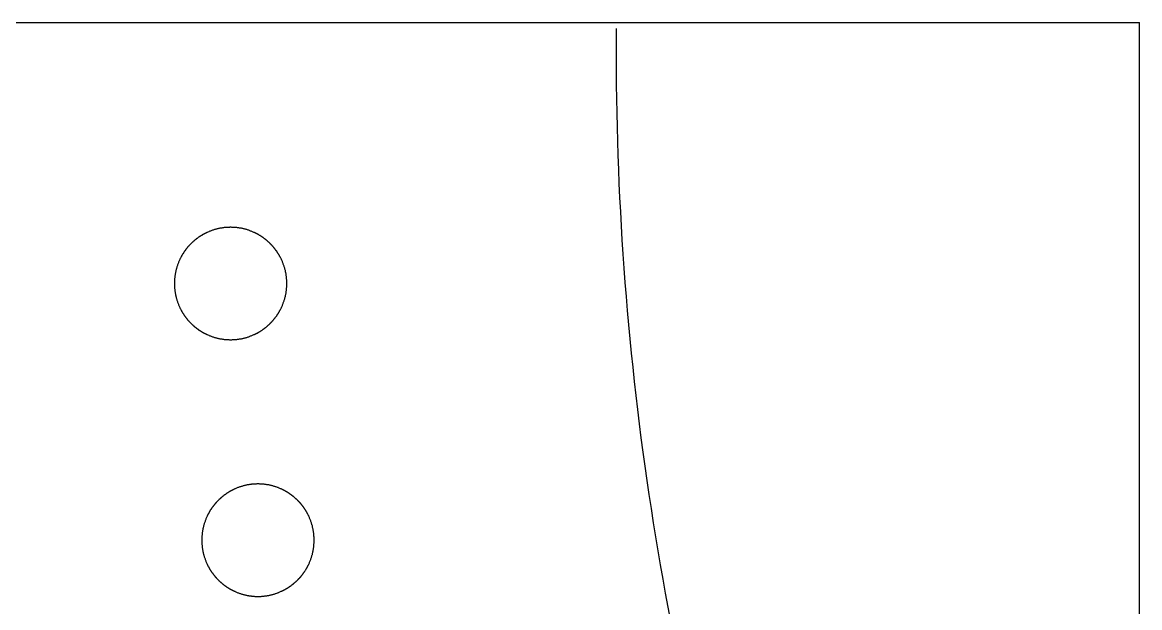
# Model space of a CAD drawing. Extents: x -111 to 2985, y -118 to 122.
# Drawn here: x -42.84 to -31.26, y -48.38 to -42.31 of the extents above; entities that cross this region are included whole.
import ezdxf

# ---------------------------------------------------------------- set-up
doc = ezdxf.new("R2010")
doc.units = 0
doc.layers.add('LAYER_03', color=5, linetype='CONTINUOUS')

msp = doc.modelspace()

# ---------------------------------------------------------------- linework, layer by layer
at = {"layer": 'LAYER_03'}
for points in [[(-110.839, -73.699), (-31.256, -73.699), (-31.256, -42.31)], [(-110.839, -42.31), (-31.256, -42.31)], [(-36.682, -42.375), (-36.683, -42.52), (-36.683, -42.666), (-36.683, -42.812), (-36.682, -42.957), (-36.68, -43.103), (-36.677, -43.249), (-36.674, -43.395), (-36.67, -43.541), (-36.665, -43.687), (-36.66, -43.833), (-36.654, -43.979), (-36.647, -44.126), (-36.64, -44.272), (-36.631, -44.418), (-36.623, -44.565), (-36.613, -44.711), (-36.603, -44.858), (-36.592, -45.004), (-36.58, -45.151), (-36.568, -45.297), (-36.555, -45.444), (-36.541, -45.591), (-36.527, -45.737), (-36.512, -45.884), (-36.496, -46.03), (-36.479, -46.177), (-36.462, -46.323), (-36.444, -46.47), (-36.426, -46.616), (-36.406, -46.763), (-36.386, -46.909), (-36.366, -47.056), (-36.344, -47.202), (-36.322, -47.348), (-36.299, -47.495), (-36.276, -47.641), (-36.251, -47.787), (-36.226, -47.933), (-36.201, -48.079), (-36.174, -48.225), (-36.147, -48.371), (-36.119, -48.516)]]:
    msp.add_lwpolyline(points, dxfattribs=at)
for points in [[(-40.098, -45.016), (-40.098, -45.01), (-40.098, -45.003), (-40.098, -44.997), (-40.098, -44.99), (-40.099, -44.984), (-40.099, -44.977), (-40.1, -44.97), (-40.1, -44.964), (-40.101, -44.957), (-40.102, -44.95), (-40.102, -44.944), (-40.103, -44.937), (-40.104, -44.93), (-40.105, -44.924), (-40.106, -44.917), (-40.108, -44.91), (-40.109, -44.903), (-40.11, -44.897), (-40.112, -44.89), (-40.113, -44.883), (-40.115, -44.876), (-40.117, -44.869), (-40.118, -44.863), (-40.12, -44.856), (-40.122, -44.849), (-40.124, -44.842), (-40.127, -44.835), (-40.129, -44.829), (-40.131, -44.822), (-40.134, -44.815), (-40.136, -44.808), (-40.139, -44.802), (-40.141, -44.795), (-40.144, -44.788), (-40.147, -44.782), (-40.15, -44.775), (-40.153, -44.768), (-40.155, -44.765), (-40.156, -44.762), (-40.158, -44.758), (-40.16, -44.755), (-40.161, -44.752), (-40.163, -44.748), (-40.165, -44.745), (-40.166, -44.742), (-40.168, -44.739), (-40.17, -44.735), (-40.172, -44.732), (-40.174, -44.729), (-40.175, -44.726), (-40.177, -44.723), (-40.179, -44.719), (-40.181, -44.716), (-40.183, -44.713), (-40.185, -44.71), (-40.187, -44.707), (-40.189, -44.704), (-40.191, -44.7), (-40.193, -44.697), (-40.195, -44.694), (-40.197, -44.691), (-40.199, -44.688), (-40.201, -44.685), (-40.203, -44.682), (-40.205, -44.679), (-40.208, -44.676), (-40.21, -44.673), (-40.212, -44.67), (-40.214, -44.667), (-40.217, -44.664), (-40.219, -44.661), (-40.221, -44.658), (-40.223, -44.655), (-40.226, -44.652), (-40.228, -44.649), (-40.231, -44.646), (-40.233, -44.643), (-40.235, -44.64), (-40.238, -44.637), (-40.24, -44.634), (-40.243, -44.632), (-40.245, -44.629), (-40.248, -44.626), (-40.25, -44.623), (-40.253, -44.62), (-40.255, -44.618), (-40.258, -44.615), (-40.261, -44.612), (-40.263, -44.609), (-40.266, -44.607), (-40.269, -44.604), (-40.271, -44.601), (-40.274, -44.599), (-40.277, -44.596), (-40.279, -44.594), (-40.282, -44.591), (-40.285, -44.588), (-40.288, -44.586), (-40.29, -44.583), (-40.293, -44.581), (-40.296, -44.578), (-40.299, -44.576), (-40.302, -44.573), (-40.305, -44.571), (-40.307, -44.569), (-40.31, -44.566), (-40.313, -44.564), (-40.316, -44.561), (-40.319, -44.559), (-40.322, -44.557), (-40.325, -44.554), (-40.328, -44.552), (-40.331, -44.55), (-40.334, -44.548), (-40.337, -44.545), (-40.34, -44.543), (-40.343, -44.541), (-40.346, -44.539), (-40.349, -44.537), (-40.352, -44.535), (-40.355, -44.533), (-40.359, -44.53), (-40.362, -44.528), (-40.365, -44.526), (-40.368, -44.524), (-40.371, -44.522), (-40.374, -44.52), (-40.377, -44.518), (-40.381, -44.517), (-40.384, -44.515), (-40.387, -44.513), (-40.39, -44.511), (-40.393, -44.509), (-40.397, -44.507), (-40.4, -44.505), (-40.403, -44.504), (-40.406, -44.502), (-40.41, -44.5), (-40.413, -44.499), (-40.416, -44.497), (-40.419, -44.495), (-40.423, -44.494), (-40.426, -44.492), (-40.429, -44.49), (-40.433, -44.489), (-40.439, -44.486), (-40.446, -44.483), (-40.453, -44.48), (-40.459, -44.477), (-40.466, -44.474), (-40.473, -44.472), (-40.48, -44.469), (-40.486, -44.467), (-40.493, -44.464), (-40.5, -44.462), (-40.507, -44.46), (-40.513, -44.458), (-40.52, -44.456), (-40.527, -44.454), (-40.534, -44.452), (-40.541, -44.45), (-40.547, -44.449), (-40.554, -44.447), (-40.561, -44.446), (-40.568, -44.444), (-40.575, -44.443), (-40.581, -44.442), (-40.588, -44.441), (-40.595, -44.44), (-40.601, -44.439), (-40.608, -44.438), (-40.615, -44.437), (-40.622, -44.436), (-40.628, -44.436), (-40.635, -44.435), (-40.641, -44.435), (-40.648, -44.434), (-40.655, -44.434), (-40.661, -44.434), (-40.668, -44.434), (-40.674, -44.433), (-40.681, -44.433), (-40.687, -44.433), (-40.693, -44.434), (-40.7, -44.434), (-40.707, -44.434), (-40.713, -44.434), (-40.72, -44.435), (-40.726, -44.435), (-40.733, -44.436), (-40.74, -44.436), (-40.746, -44.437), (-40.753, -44.438), (-40.76, -44.439), (-40.766, -44.44), (-40.773, -44.441), (-40.78, -44.442), (-40.787, -44.443), (-40.793, -44.444), (-40.8, -44.446), (-40.807, -44.447), (-40.814, -44.449), (-40.82, -44.45), (-40.827, -44.452), (-40.834, -44.454), (-40.841, -44.456), (-40.848, -44.458), (-40.854, -44.46), (-40.861, -44.462), (-40.868, -44.464), (-40.875, -44.467), (-40.882, -44.469), (-40.888, -44.472), (-40.895, -44.474), (-40.902, -44.477), (-40.908, -44.48), (-40.915, -44.483), (-40.922, -44.486), (-40.928, -44.489), (-40.932, -44.49), (-40.935, -44.492), (-40.938, -44.494), (-40.942, -44.495), (-40.945, -44.497), (-40.948, -44.499), (-40.951, -44.5), (-40.955, -44.502), (-40.958, -44.504), (-40.961, -44.505), (-40.964, -44.507), (-40.968, -44.509), (-40.971, -44.511), (-40.974, -44.513), (-40.977, -44.515), (-40.98, -44.517), (-40.984, -44.518), (-40.987, -44.52), (-40.99, -44.522), (-40.993, -44.524), (-40.996, -44.526), (-40.999, -44.528), (-41.003, -44.53), (-41.006, -44.533), (-41.009, -44.535), (-41.012, -44.537), (-41.015, -44.539), (-41.018, -44.541), (-41.021, -44.543), (-41.024, -44.545), (-41.027, -44.548), (-41.03, -44.55), (-41.033, -44.552), (-41.036, -44.554), (-41.039, -44.557), (-41.042, -44.559), (-41.045, -44.561), (-41.048, -44.564), (-41.051, -44.566), (-41.054, -44.569), (-41.057, -44.571), (-41.059, -44.573), (-41.062, -44.576), (-41.065, -44.578), (-41.068, -44.581), (-41.071, -44.583), (-41.073, -44.586), (-41.076, -44.588), (-41.079, -44.591), (-41.082, -44.594), (-41.084, -44.596), (-41.087, -44.599), (-41.09, -44.601), (-41.093, -44.604), (-41.095, -44.607), (-41.098, -44.609), (-41.1, -44.612), (-41.103, -44.615), (-41.106, -44.618), (-41.108, -44.62), (-41.111, -44.623), (-41.113, -44.626), (-41.116, -44.629), (-41.118, -44.632), (-41.121, -44.634), (-41.123, -44.637), (-41.126, -44.64), (-41.128, -44.643), (-41.131, -44.646), (-41.133, -44.649), (-41.135, -44.652), (-41.138, -44.655), (-41.14, -44.658), (-41.142, -44.661), (-41.145, -44.664), (-41.147, -44.667), (-41.149, -44.67), (-41.151, -44.673), (-41.153, -44.676), (-41.156, -44.679), (-41.158, -44.682), (-41.16, -44.685), (-41.162, -44.688), (-41.164, -44.691), (-41.166, -44.694), (-41.168, -44.697), (-41.17, -44.7), (-41.172, -44.704), (-41.174, -44.707), (-41.176, -44.71), (-41.178, -44.713), (-41.18, -44.716), (-41.182, -44.719), (-41.184, -44.723), (-41.186, -44.726), (-41.188, -44.729), (-41.189, -44.732), (-41.191, -44.735), (-41.193, -44.739), (-41.195, -44.742), (-41.196, -44.745), (-41.198, -44.748), (-41.2, -44.752), (-41.201, -44.755), (-41.203, -44.758), (-41.205, -44.762), (-41.206, -44.765), (-41.208, -44.768), (-41.211, -44.775), (-41.214, -44.782), (-41.217, -44.788), (-41.22, -44.795), (-41.222, -44.802), (-41.225, -44.808), (-41.227, -44.815), (-41.23, -44.822), (-41.232, -44.829), (-41.234, -44.835), (-41.237, -44.842), (-41.239, -44.849), (-41.241, -44.856), (-41.243, -44.863), (-41.244, -44.869), (-41.246, -44.876), (-41.248, -44.883), (-41.249, -44.89), (-41.251, -44.897), (-41.252, -44.903), (-41.253, -44.91), (-41.255, -44.917), (-41.256, -44.924), (-41.257, -44.93), (-41.258, -44.937), (-41.259, -44.944), (-41.26, -44.95), (-41.26, -44.957), (-41.261, -44.964), (-41.261, -44.97), (-41.262, -44.977), (-41.262, -44.984), (-41.263, -44.99), (-41.263, -44.997), (-41.263, -45.003), (-41.263, -45.01), (-41.263, -45.016), (-41.263, -45.023), (-41.263, -45.029), (-41.263, -45.036), (-41.263, -45.042), (-41.262, -45.049), (-41.262, -45.055), (-41.261, -45.062), (-41.261, -45.068), (-41.26, -45.075), (-41.26, -45.082), (-41.259, -45.088), (-41.258, -45.095), (-41.257, -45.102), (-41.256, -45.109), (-41.255, -45.115), (-41.253, -45.122), (-41.252, -45.129), (-41.251, -45.136), (-41.249, -45.142), (-41.248, -45.149), (-41.246, -45.156), (-41.244, -45.163), (-41.243, -45.17), (-41.241, -45.176), (-41.239, -45.183), (-41.237, -45.19), (-41.234, -45.197), (-41.232, -45.204), (-41.23, -45.21), (-41.227, -45.217), (-41.225, -45.224), (-41.222, -45.231), (-41.22, -45.237), (-41.217, -45.244), (-41.214, -45.251), (-41.211, -45.257), (-41.208, -45.264), (-41.206, -45.267), (-41.205, -45.271), (-41.203, -45.274), (-41.201, -45.277), (-41.2, -45.28), (-41.198, -45.284), (-41.196, -45.287), (-41.195, -45.29), (-41.193, -45.294), (-41.191, -45.297), (-41.189, -45.3), (-41.188, -45.303), (-41.186, -45.306), (-41.184, -45.31), (-41.182, -45.313), (-41.18, -45.316), (-41.178, -45.319), (-41.176, -45.322), (-41.174, -45.326), (-41.172, -45.329), (-41.17, -45.332), (-41.168, -45.335), (-41.166, -45.338), (-41.164, -45.341), (-41.162, -45.344), (-41.16, -45.347), (-41.158, -45.35), (-41.156, -45.353), (-41.153, -45.357), (-41.151, -45.36), (-41.149, -45.363), (-41.147, -45.366), (-41.145, -45.369), (-41.142, -45.372), (-41.14, -45.375), (-41.138, -45.377), (-41.135, -45.38), (-41.133, -45.383), (-41.131, -45.386), (-41.128, -45.389), (-41.126, -45.392), (-41.123, -45.395), (-41.121, -45.398), (-41.118, -45.401), (-41.116, -45.403), (-41.113, -45.406), (-41.111, -45.409), (-41.108, -45.412), (-41.106, -45.415), (-41.103, -45.417), (-41.1, -45.42), (-41.098, -45.423), (-41.095, -45.425), (-41.093, -45.428), (-41.09, -45.431), (-41.087, -45.433), (-41.084, -45.436), (-41.082, -45.439), (-41.079, -45.441), (-41.076, -45.444), (-41.073, -45.446), (-41.071, -45.449), (-41.068, -45.451), (-41.065, -45.454), (-41.062, -45.456), (-41.059, -45.459), (-41.057, -45.461), (-41.054, -45.464), (-41.051, -45.466), (-41.048, -45.468), (-41.045, -45.471), (-41.042, -45.473), (-41.039, -45.475), (-41.036, -45.478), (-41.033, -45.48), (-41.03, -45.482), (-41.027, -45.485), (-41.024, -45.487), (-41.021, -45.489), (-41.018, -45.491), (-41.015, -45.493), (-41.012, -45.495), (-41.009, -45.498), (-41.006, -45.5), (-41.003, -45.502), (-40.999, -45.504), (-40.996, -45.506), (-40.993, -45.508), (-40.99, -45.51), (-40.987, -45.512), (-40.984, -45.514), (-40.98, -45.516), (-40.977, -45.518), (-40.974, -45.519), (-40.971, -45.521), (-40.968, -45.523), (-40.964, -45.525), (-40.961, -45.527), (-40.958, -45.529), (-40.955, -45.53), (-40.951, -45.532), (-40.948, -45.534), (-40.945, -45.535), (-40.942, -45.537), (-40.938, -45.539), (-40.935, -45.54), (-40.932, -45.542), (-40.928, -45.543), (-40.922, -45.546), (-40.915, -45.549), (-40.908, -45.552), (-40.902, -45.555), (-40.895, -45.558), (-40.888, -45.56), (-40.882, -45.563), (-40.875, -45.565), (-40.868, -45.568), (-40.861, -45.57), (-40.854, -45.572), (-40.848, -45.574), (-40.841, -45.576), (-40.834, -45.578), (-40.827, -45.58), (-40.82, -45.582), (-40.814, -45.583), (-40.807, -45.585), (-40.8, -45.586), (-40.793, -45.588), (-40.787, -45.589), (-40.78, -45.59), (-40.773, -45.591), (-40.766, -45.592), (-40.76, -45.593), (-40.753, -45.594), (-40.746, -45.595), (-40.74, -45.596), (-40.733, -45.596), (-40.726, -45.597), (-40.72, -45.597), (-40.713, -45.598), (-40.707, -45.598), (-40.7, -45.598), (-40.693, -45.599), (-40.687, -45.599), (-40.681, -45.599), (-40.674, -45.599), (-40.668, -45.599), (-40.661, -45.598), (-40.655, -45.598), (-40.648, -45.598), (-40.641, -45.597), (-40.635, -45.597), (-40.628, -45.596), (-40.622, -45.596), (-40.615, -45.595), (-40.608, -45.594), (-40.601, -45.593), (-40.595, -45.592), (-40.588, -45.591), (-40.581, -45.59), (-40.575, -45.589), (-40.568, -45.588), (-40.561, -45.586), (-40.554, -45.585), (-40.547, -45.583), (-40.541, -45.582), (-40.534, -45.58), (-40.527, -45.578), (-40.52, -45.576), (-40.513, -45.574), (-40.507, -45.572), (-40.5, -45.57), (-40.493, -45.568), (-40.486, -45.565), (-40.48, -45.563), (-40.473, -45.56), (-40.466, -45.558), (-40.459, -45.555), (-40.453, -45.552), (-40.446, -45.549), (-40.439, -45.546), (-40.433, -45.543), (-40.429, -45.542), (-40.426, -45.54), (-40.423, -45.539), (-40.419, -45.537), (-40.416, -45.535), (-40.413, -45.534), (-40.41, -45.532), (-40.406, -45.53), (-40.403, -45.529), (-40.4, -45.527), (-40.397, -45.525), (-40.393, -45.523), (-40.39, -45.521), (-40.387, -45.519), (-40.384, -45.518), (-40.381, -45.516), (-40.377, -45.514), (-40.374, -45.512), (-40.371, -45.51), (-40.368, -45.508), (-40.365, -45.506), (-40.362, -45.504), (-40.359, -45.502), (-40.355, -45.5), (-40.352, -45.498), (-40.349, -45.495), (-40.346, -45.493), (-40.343, -45.491), (-40.34, -45.489), (-40.337, -45.487), (-40.334, -45.485), (-40.331, -45.482), (-40.328, -45.48), (-40.325, -45.478), (-40.322, -45.475), (-40.319, -45.473), (-40.316, -45.471), (-40.313, -45.468), (-40.31, -45.466), (-40.307, -45.464), (-40.305, -45.461), (-40.302, -45.459), (-40.299, -45.456), (-40.296, -45.454), (-40.293, -45.451), (-40.29, -45.449), (-40.288, -45.446), (-40.285, -45.444), (-40.282, -45.441), (-40.279, -45.439), (-40.277, -45.436), (-40.274, -45.433), (-40.271, -45.431), (-40.269, -45.428), (-40.266, -45.425), (-40.263, -45.423), (-40.261, -45.42), (-40.258, -45.417), (-40.255, -45.415), (-40.253, -45.412), (-40.25, -45.409), (-40.248, -45.406), (-40.245, -45.403), (-40.243, -45.401), (-40.24, -45.398), (-40.238, -45.395), (-40.235, -45.392), (-40.233, -45.389), (-40.231, -45.386), (-40.228, -45.383), (-40.226, -45.38), (-40.223, -45.377), (-40.221, -45.375), (-40.219, -45.372), (-40.217, -45.369), (-40.214, -45.366), (-40.212, -45.363), (-40.21, -45.36), (-40.208, -45.357), (-40.205, -45.353), (-40.203, -45.35), (-40.201, -45.347), (-40.199, -45.344), (-40.197, -45.341), (-40.195, -45.338), (-40.193, -45.335), (-40.191, -45.332), (-40.189, -45.329), (-40.187, -45.326), (-40.185, -45.322), (-40.183, -45.319), (-40.181, -45.316), (-40.179, -45.313), (-40.177, -45.31), (-40.175, -45.306), (-40.174, -45.303), (-40.172, -45.3), (-40.17, -45.297), (-40.168, -45.294), (-40.166, -45.29), (-40.165, -45.287), (-40.163, -45.284), (-40.161, -45.28), (-40.16, -45.277), (-40.158, -45.274), (-40.156, -45.271), (-40.155, -45.267), (-40.153, -45.264), (-40.15, -45.257), (-40.147, -45.251), (-40.144, -45.244), (-40.141, -45.237), (-40.139, -45.231), (-40.136, -45.224), (-40.134, -45.217), (-40.131, -45.21), (-40.129, -45.204), (-40.127, -45.197), (-40.124, -45.19), (-40.122, -45.183), (-40.12, -45.176), (-40.118, -45.17), (-40.117, -45.163), (-40.115, -45.156), (-40.113, -45.149), (-40.112, -45.142), (-40.11, -45.136), (-40.109, -45.129), (-40.108, -45.122), (-40.106, -45.115), (-40.105, -45.109), (-40.104, -45.102), (-40.103, -45.095), (-40.102, -45.088), (-40.102, -45.082), (-40.101, -45.075), (-40.1, -45.068), (-40.1, -45.062), (-40.099, -45.055), (-40.099, -45.049), (-40.098, -45.042), (-40.098, -45.036), (-40.098, -45.029), (-40.098, -45.023)], [(-39.814, -47.676), (-39.814, -47.669), (-39.815, -47.663), (-39.815, -47.656), (-39.815, -47.65), (-39.815, -47.643), (-39.816, -47.637), (-39.816, -47.63), (-39.817, -47.624), (-39.817, -47.617), (-39.818, -47.61), (-39.819, -47.604), (-39.82, -47.597), (-39.821, -47.59), (-39.822, -47.583), (-39.823, -47.577), (-39.824, -47.57), (-39.825, -47.563), (-39.827, -47.556), (-39.828, -47.55), (-39.83, -47.543), (-39.831, -47.536), (-39.833, -47.529), (-39.835, -47.522), (-39.837, -47.516), (-39.839, -47.509), (-39.841, -47.502), (-39.843, -47.495), (-39.845, -47.488), (-39.848, -47.482), (-39.85, -47.475), (-39.853, -47.468), (-39.855, -47.461), (-39.858, -47.455), (-39.861, -47.448), (-39.864, -47.441), (-39.867, -47.435), (-39.87, -47.428), (-39.871, -47.425), (-39.873, -47.421), (-39.875, -47.418), (-39.876, -47.415), (-39.878, -47.412), (-39.88, -47.408), (-39.881, -47.405), (-39.883, -47.402), (-39.885, -47.398), (-39.886, -47.395), (-39.888, -47.392), (-39.89, -47.389), (-39.892, -47.386), (-39.894, -47.382), (-39.896, -47.379), (-39.898, -47.376), (-39.899, -47.373), (-39.901, -47.37), (-39.903, -47.366), (-39.905, -47.363), (-39.907, -47.36), (-39.909, -47.357), (-39.911, -47.354), (-39.914, -47.351), (-39.916, -47.348), (-39.918, -47.345), (-39.92, -47.342), (-39.922, -47.338), (-39.924, -47.335), (-39.926, -47.332), (-39.929, -47.329), (-39.931, -47.326), (-39.933, -47.323), (-39.935, -47.32), (-39.938, -47.317), (-39.94, -47.314), (-39.942, -47.312), (-39.945, -47.309), (-39.947, -47.306), (-39.95, -47.303), (-39.952, -47.3), (-39.954, -47.297), (-39.957, -47.294), (-39.959, -47.291), (-39.962, -47.289), (-39.964, -47.286), (-39.967, -47.283), (-39.969, -47.28), (-39.972, -47.277), (-39.975, -47.275), (-39.977, -47.272), (-39.98, -47.269), (-39.982, -47.267), (-39.985, -47.264), (-39.988, -47.261), (-39.99, -47.259), (-39.993, -47.256), (-39.996, -47.253), (-39.999, -47.251), (-40.001, -47.248), (-40.004, -47.246), (-40.007, -47.243), (-40.01, -47.241), (-40.013, -47.238), (-40.015, -47.236), (-40.018, -47.233), (-40.021, -47.231), (-40.024, -47.228), (-40.027, -47.226), (-40.03, -47.224), (-40.033, -47.221), (-40.036, -47.219), (-40.039, -47.216), (-40.042, -47.214), (-40.045, -47.212), (-40.048, -47.21), (-40.051, -47.207), (-40.054, -47.205), (-40.057, -47.203), (-40.06, -47.201), (-40.063, -47.199), (-40.066, -47.197), (-40.069, -47.194), (-40.072, -47.192), (-40.075, -47.19), (-40.078, -47.188), (-40.081, -47.186), (-40.085, -47.184), (-40.088, -47.182), (-40.091, -47.18), (-40.094, -47.178), (-40.097, -47.176), (-40.1, -47.174), (-40.104, -47.173), (-40.107, -47.171), (-40.11, -47.169), (-40.113, -47.167), (-40.116, -47.165), (-40.12, -47.163), (-40.123, -47.162), (-40.126, -47.16), (-40.129, -47.158), (-40.133, -47.157), (-40.136, -47.155), (-40.139, -47.153), (-40.143, -47.152), (-40.146, -47.15), (-40.149, -47.149), (-40.156, -47.145), (-40.163, -47.143), (-40.169, -47.14), (-40.176, -47.137), (-40.183, -47.134), (-40.189, -47.131), (-40.196, -47.129), (-40.203, -47.127), (-40.21, -47.124), (-40.216, -47.122), (-40.223, -47.12), (-40.23, -47.118), (-40.237, -47.116), (-40.244, -47.114), (-40.25, -47.112), (-40.257, -47.11), (-40.264, -47.109), (-40.271, -47.107), (-40.278, -47.106), (-40.284, -47.104), (-40.291, -47.103), (-40.298, -47.102), (-40.305, -47.101), (-40.311, -47.1), (-40.318, -47.099), (-40.325, -47.098), (-40.331, -47.097), (-40.338, -47.096), (-40.345, -47.096), (-40.351, -47.095), (-40.358, -47.095), (-40.365, -47.094), (-40.371, -47.094), (-40.378, -47.094), (-40.384, -47.093), (-40.391, -47.093), (-40.397, -47.093), (-40.404, -47.093), (-40.41, -47.093), (-40.417, -47.094), (-40.423, -47.094), (-40.43, -47.094), (-40.436, -47.095), (-40.443, -47.095), (-40.449, -47.096), (-40.456, -47.096), (-40.463, -47.097), (-40.469, -47.098), (-40.476, -47.099), (-40.483, -47.1), (-40.49, -47.101), (-40.496, -47.102), (-40.503, -47.103), (-40.51, -47.104), (-40.517, -47.106), (-40.523, -47.107), (-40.53, -47.109), (-40.537, -47.11), (-40.544, -47.112), (-40.551, -47.114), (-40.557, -47.116), (-40.564, -47.118), (-40.571, -47.12), (-40.578, -47.122), (-40.585, -47.124), (-40.591, -47.127), (-40.598, -47.129), (-40.605, -47.131), (-40.612, -47.134), (-40.618, -47.137), (-40.625, -47.14), (-40.632, -47.143), (-40.638, -47.145), (-40.645, -47.149), (-40.648, -47.15), (-40.652, -47.152), (-40.655, -47.153), (-40.658, -47.155), (-40.661, -47.157), (-40.665, -47.158), (-40.668, -47.16), (-40.671, -47.162), (-40.675, -47.163), (-40.678, -47.165), (-40.681, -47.167), (-40.684, -47.169), (-40.687, -47.171), (-40.691, -47.173), (-40.694, -47.174), (-40.697, -47.176), (-40.7, -47.178), (-40.703, -47.18), (-40.707, -47.182), (-40.71, -47.184), (-40.713, -47.186), (-40.716, -47.188), (-40.719, -47.19), (-40.722, -47.192), (-40.725, -47.194), (-40.728, -47.197), (-40.731, -47.199), (-40.734, -47.201), (-40.738, -47.203), (-40.741, -47.205), (-40.744, -47.207), (-40.747, -47.21), (-40.75, -47.212), (-40.753, -47.214), (-40.756, -47.216), (-40.758, -47.219), (-40.761, -47.221), (-40.764, -47.224), (-40.767, -47.226), (-40.77, -47.228), (-40.773, -47.231), (-40.776, -47.233), (-40.779, -47.236), (-40.782, -47.238), (-40.784, -47.241), (-40.787, -47.243), (-40.79, -47.246), (-40.793, -47.248), (-40.796, -47.251), (-40.798, -47.253), (-40.801, -47.256), (-40.804, -47.259), (-40.806, -47.261), (-40.809, -47.264), (-40.812, -47.267), (-40.814, -47.269), (-40.817, -47.272), (-40.82, -47.275), (-40.822, -47.277), (-40.825, -47.28), (-40.827, -47.283), (-40.83, -47.286), (-40.832, -47.289), (-40.835, -47.291), (-40.837, -47.294), (-40.84, -47.297), (-40.842, -47.3), (-40.845, -47.303), (-40.847, -47.306), (-40.849, -47.309), (-40.852, -47.312), (-40.854, -47.314), (-40.856, -47.317), (-40.859, -47.32), (-40.861, -47.323), (-40.863, -47.326), (-40.866, -47.329), (-40.868, -47.332), (-40.87, -47.335), (-40.872, -47.338), (-40.874, -47.342), (-40.876, -47.345), (-40.879, -47.348), (-40.881, -47.351), (-40.883, -47.354), (-40.885, -47.357), (-40.887, -47.36), (-40.889, -47.363), (-40.891, -47.366), (-40.893, -47.37), (-40.895, -47.373), (-40.897, -47.376), (-40.899, -47.379), (-40.9, -47.382), (-40.902, -47.386), (-40.904, -47.389), (-40.906, -47.392), (-40.908, -47.395), (-40.91, -47.398), (-40.911, -47.402), (-40.913, -47.405), (-40.915, -47.408), (-40.916, -47.412), (-40.918, -47.415), (-40.92, -47.418), (-40.921, -47.421), (-40.923, -47.425), (-40.924, -47.428), (-40.928, -47.435), (-40.93, -47.441), (-40.933, -47.448), (-40.936, -47.455), (-40.939, -47.461), (-40.941, -47.468), (-40.944, -47.475), (-40.946, -47.482), (-40.949, -47.488), (-40.951, -47.495), (-40.953, -47.502), (-40.955, -47.509), (-40.957, -47.516), (-40.959, -47.522), (-40.961, -47.529), (-40.963, -47.536), (-40.964, -47.543), (-40.966, -47.55), (-40.967, -47.556), (-40.969, -47.563), (-40.97, -47.57), (-40.971, -47.577), (-40.972, -47.583), (-40.973, -47.59), (-40.974, -47.597), (-40.975, -47.604), (-40.976, -47.61), (-40.977, -47.617), (-40.977, -47.624), (-40.978, -47.63), (-40.978, -47.637), (-40.979, -47.643), (-40.979, -47.65), (-40.979, -47.656), (-40.98, -47.663), (-40.98, -47.669), (-40.98, -47.676), (-40.98, -47.682), (-40.98, -47.689), (-40.979, -47.695), (-40.979, -47.702), (-40.979, -47.708), (-40.978, -47.715), (-40.978, -47.722), (-40.977, -47.728), (-40.977, -47.735), (-40.976, -47.742), (-40.975, -47.748), (-40.974, -47.755), (-40.973, -47.762), (-40.972, -47.768), (-40.971, -47.775), (-40.97, -47.782), (-40.969, -47.789), (-40.967, -47.795), (-40.966, -47.802), (-40.964, -47.809), (-40.963, -47.816), (-40.961, -47.823), (-40.959, -47.829), (-40.957, -47.836), (-40.955, -47.843), (-40.953, -47.85), (-40.951, -47.857), (-40.949, -47.863), (-40.946, -47.87), (-40.944, -47.877), (-40.941, -47.884), (-40.939, -47.89), (-40.936, -47.897), (-40.933, -47.904), (-40.93, -47.91), (-40.928, -47.917), (-40.924, -47.924), (-40.923, -47.927), (-40.921, -47.93), (-40.92, -47.934), (-40.918, -47.937), (-40.916, -47.94), (-40.915, -47.943), (-40.913, -47.947), (-40.911, -47.95), (-40.91, -47.953), (-40.908, -47.957), (-40.906, -47.96), (-40.904, -47.963), (-40.902, -47.966), (-40.9, -47.969), (-40.899, -47.973), (-40.897, -47.976), (-40.895, -47.979), (-40.893, -47.982), (-40.891, -47.985), (-40.889, -47.988), (-40.887, -47.992), (-40.885, -47.995), (-40.883, -47.998), (-40.881, -48.001), (-40.879, -48.004), (-40.876, -48.007), (-40.874, -48.01), (-40.872, -48.013), (-40.87, -48.016), (-40.868, -48.019), (-40.866, -48.022), (-40.863, -48.025), (-40.861, -48.028), (-40.859, -48.031), (-40.856, -48.034), (-40.854, -48.037), (-40.852, -48.04), (-40.849, -48.043), (-40.847, -48.046), (-40.845, -48.049), (-40.842, -48.052), (-40.84, -48.055), (-40.837, -48.058), (-40.835, -48.06), (-40.832, -48.063), (-40.83, -48.066), (-40.827, -48.069), (-40.825, -48.072), (-40.822, -48.074), (-40.82, -48.077), (-40.817, -48.08), (-40.814, -48.083), (-40.812, -48.085), (-40.809, -48.088), (-40.806, -48.091), (-40.804, -48.093), (-40.801, -48.096), (-40.798, -48.098), (-40.796, -48.101), (-40.793, -48.104), (-40.79, -48.106), (-40.787, -48.109), (-40.784, -48.111), (-40.782, -48.114), (-40.779, -48.116), (-40.776, -48.119), (-40.773, -48.121), (-40.77, -48.123), (-40.767, -48.126), (-40.764, -48.128), (-40.761, -48.131), (-40.758, -48.133), (-40.756, -48.135), (-40.753, -48.138), (-40.75, -48.14), (-40.747, -48.142), (-40.744, -48.144), (-40.741, -48.147), (-40.738, -48.149), (-40.734, -48.151), (-40.731, -48.153), (-40.728, -48.155), (-40.725, -48.157), (-40.722, -48.159), (-40.719, -48.162), (-40.716, -48.164), (-40.713, -48.166), (-40.71, -48.168), (-40.707, -48.17), (-40.703, -48.172), (-40.7, -48.174), (-40.697, -48.175), (-40.694, -48.177), (-40.691, -48.179), (-40.687, -48.181), (-40.684, -48.183), (-40.681, -48.185), (-40.678, -48.187), (-40.675, -48.188), (-40.671, -48.19), (-40.668, -48.192), (-40.665, -48.193), (-40.661, -48.195), (-40.658, -48.197), (-40.655, -48.198), (-40.652, -48.2), (-40.648, -48.202), (-40.645, -48.203), (-40.638, -48.206), (-40.632, -48.209), (-40.625, -48.212), (-40.618, -48.215), (-40.612, -48.218), (-40.605, -48.22), (-40.598, -48.223), (-40.591, -48.225), (-40.585, -48.228), (-40.578, -48.23), (-40.571, -48.232), (-40.564, -48.234), (-40.557, -48.236), (-40.551, -48.238), (-40.544, -48.24), (-40.537, -48.241), (-40.53, -48.243), (-40.523, -48.245), (-40.517, -48.246), (-40.51, -48.248), (-40.503, -48.249), (-40.496, -48.25), (-40.49, -48.251), (-40.483, -48.252), (-40.476, -48.253), (-40.469, -48.254), (-40.463, -48.255), (-40.456, -48.256), (-40.449, -48.256), (-40.443, -48.257), (-40.436, -48.257), (-40.43, -48.258), (-40.423, -48.258), (-40.417, -48.258), (-40.41, -48.258), (-40.404, -48.259), (-40.397, -48.259), (-40.391, -48.259), (-40.384, -48.258), (-40.378, -48.258), (-40.371, -48.258), (-40.365, -48.258), (-40.358, -48.257), (-40.351, -48.257), (-40.345, -48.256), (-40.338, -48.256), (-40.331, -48.255), (-40.325, -48.254), (-40.318, -48.253), (-40.311, -48.252), (-40.305, -48.251), (-40.298, -48.25), (-40.291, -48.249), (-40.284, -48.248), (-40.278, -48.246), (-40.271, -48.245), (-40.264, -48.243), (-40.257, -48.241), (-40.25, -48.24), (-40.244, -48.238), (-40.237, -48.236), (-40.23, -48.234), (-40.223, -48.232), (-40.216, -48.23), (-40.21, -48.228), (-40.203, -48.225), (-40.196, -48.223), (-40.189, -48.22), (-40.183, -48.218), (-40.176, -48.215), (-40.169, -48.212), (-40.163, -48.209), (-40.156, -48.206), (-40.149, -48.203), (-40.146, -48.202), (-40.143, -48.2), (-40.139, -48.198), (-40.136, -48.197), (-40.133, -48.195), (-40.129, -48.193), (-40.126, -48.192), (-40.123, -48.19), (-40.12, -48.188), (-40.116, -48.187), (-40.113, -48.185), (-40.11, -48.183), (-40.107, -48.181), (-40.104, -48.179), (-40.1, -48.177), (-40.097, -48.175), (-40.094, -48.174), (-40.091, -48.172), (-40.088, -48.17), (-40.085, -48.168), (-40.081, -48.166), (-40.078, -48.164), (-40.075, -48.162), (-40.072, -48.159), (-40.069, -48.157), (-40.066, -48.155), (-40.063, -48.153), (-40.06, -48.151), (-40.057, -48.149), (-40.054, -48.147), (-40.051, -48.144), (-40.048, -48.142), (-40.045, -48.14), (-40.042, -48.138), (-40.039, -48.135), (-40.036, -48.133), (-40.033, -48.131), (-40.03, -48.128), (-40.027, -48.126), (-40.024, -48.123), (-40.021, -48.121), (-40.018, -48.119), (-40.015, -48.116), (-40.013, -48.114), (-40.01, -48.111), (-40.007, -48.109), (-40.004, -48.106), (-40.001, -48.104), (-39.999, -48.101), (-39.996, -48.098), (-39.993, -48.096), (-39.99, -48.093), (-39.988, -48.091), (-39.985, -48.088), (-39.982, -48.085), (-39.98, -48.083), (-39.977, -48.08), (-39.975, -48.077), (-39.972, -48.074), (-39.969, -48.072), (-39.967, -48.069), (-39.964, -48.066), (-39.962, -48.063), (-39.959, -48.06), (-39.957, -48.058), (-39.954, -48.055), (-39.952, -48.052), (-39.95, -48.049), (-39.947, -48.046), (-39.945, -48.043), (-39.942, -48.04), (-39.94, -48.037), (-39.938, -48.034), (-39.935, -48.031), (-39.933, -48.028), (-39.931, -48.025), (-39.929, -48.022), (-39.926, -48.019), (-39.924, -48.016), (-39.922, -48.013), (-39.92, -48.01), (-39.918, -48.007), (-39.916, -48.004), (-39.914, -48.001), (-39.911, -47.998), (-39.909, -47.995), (-39.907, -47.992), (-39.905, -47.988), (-39.903, -47.985), (-39.901, -47.982), (-39.899, -47.979), (-39.898, -47.976), (-39.896, -47.973), (-39.894, -47.969), (-39.892, -47.966), (-39.89, -47.963), (-39.888, -47.96), (-39.886, -47.957), (-39.885, -47.953), (-39.883, -47.95), (-39.881, -47.947), (-39.88, -47.943), (-39.878, -47.94), (-39.876, -47.937), (-39.875, -47.934), (-39.873, -47.93), (-39.871, -47.927), (-39.87, -47.924), (-39.867, -47.917), (-39.864, -47.91), (-39.861, -47.904), (-39.858, -47.897), (-39.855, -47.89), (-39.853, -47.884), (-39.85, -47.877), (-39.848, -47.87), (-39.845, -47.863), (-39.843, -47.857), (-39.841, -47.85), (-39.839, -47.843), (-39.837, -47.836), (-39.835, -47.829), (-39.833, -47.823), (-39.831, -47.816), (-39.83, -47.809), (-39.828, -47.802), (-39.827, -47.795), (-39.825, -47.789), (-39.824, -47.782), (-39.823, -47.775), (-39.822, -47.768), (-39.821, -47.762), (-39.82, -47.755), (-39.819, -47.748), (-39.818, -47.742), (-39.817, -47.735), (-39.817, -47.728), (-39.816, -47.722), (-39.816, -47.715), (-39.815, -47.708), (-39.815, -47.702), (-39.815, -47.695), (-39.815, -47.689), (-39.814, -47.682)]]:
    msp.add_lwpolyline(points, close=True, dxfattribs=at)

doc.saveas('drawing.dxf')
